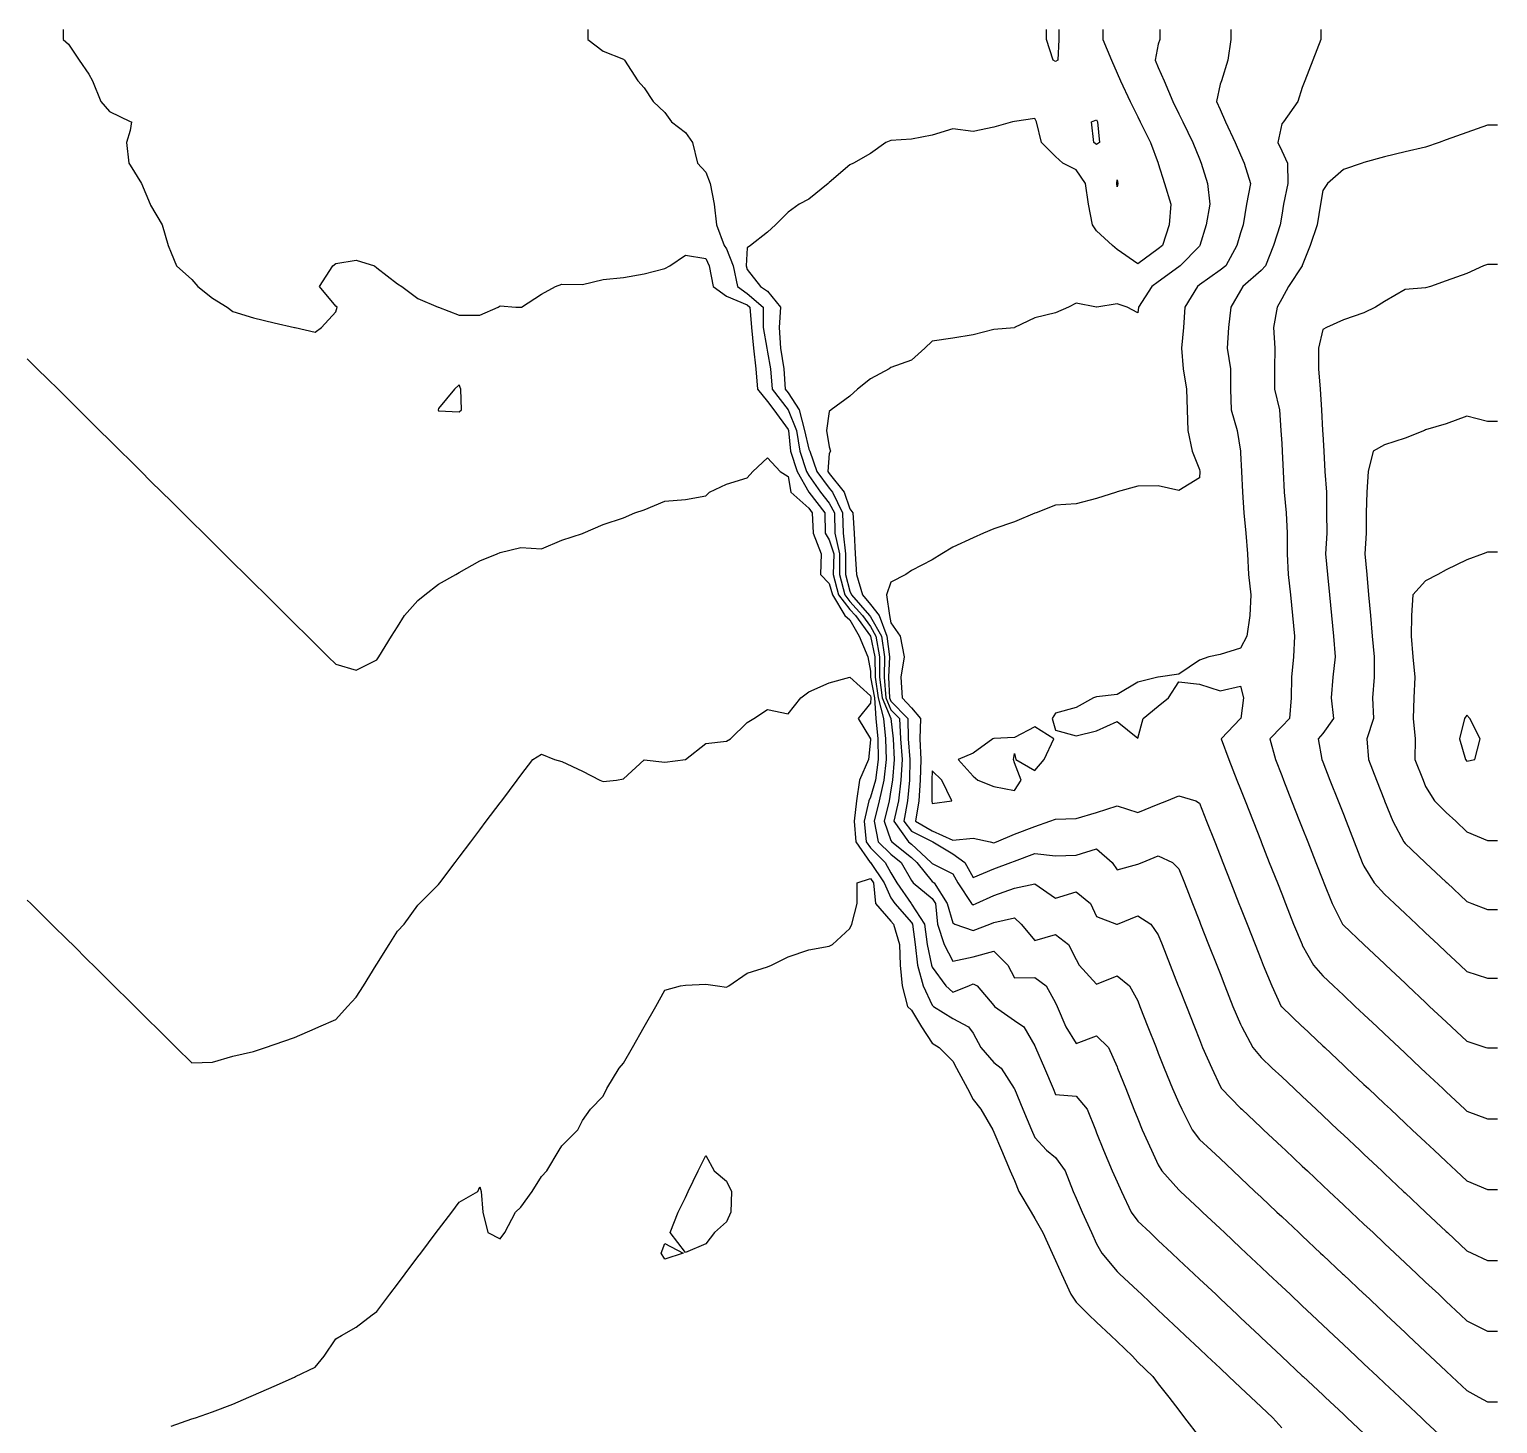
# Model space of a CAD drawing. Header units: metres. Extents: x 2681030 to 2681330, y 1246000 to 1246290.
# Drawn here: x 2681294.3 to 2681330, y 1246256.11 to 1246290 of the extents above; entities that cross this region are included whole.
import ezdxf

# ---------------------------------------------------------------- set-up
doc = ezdxf.new("R2010")
doc.units = ezdxf.units.M
doc.layers.add('BASIS_HOEHENLINIEN', color=8, linetype='Continuous')

msp = doc.modelspace()

# ---------------------------------------------------------------- linework, layer by layer
at = {"layer": 'BASIS_HOEHENLINIEN'}
for points in [[(2681295.123, 1246290, 428), (2681295.123, 1246289.75, 428), (2681295.25, 1246289.64, 428), (2681295.51, 1246289.25, 428), (2681295.75, 1246288.909, 428), (2681295.838, 1246288.75, 428), (2681296.039, 1246288.25, 428), (2681296.25, 1246288.005, 428), (2681296.75, 1246287.764, 428), (2681296.781, 1246287.75, 428), (2681296.75, 1246287.541, 428), (2681296.665, 1246287.25, 428), (2681296.721, 1246286.75, 428), (2681296.75, 1246286.697, 428), (2681297.027, 1246286.25, 428), (2681297.238, 1246285.75, 428), (2681297.25, 1246285.723, 428), (2681297.531, 1246285.25, 428), (2681297.677, 1246284.75, 428), (2681297.75, 1246284.57, 428), (2681297.875, 1246284.25, 428), (2681298.25, 1246283.921, 428), (2681298.395, 1246283.75, 428), (2681298.75, 1246283.463, 428), (2681299.11, 1246283.25, 428), (2681299.25, 1246283.144, 428), (2681299.75, 1246282.985, 428), (2681300.25, 1246282.869, 428), (2681300.75, 1246282.753, 428), (2681300.763, 1246282.75, 428), (2681301.25, 1246282.637, 428), (2681301.403, 1246282.75, 428), (2681301.75, 1246283.137, 428), (2681301.781, 1246283.25, 428), (2681301.75, 1246283.273, 428), (2681301.357, 1246283.75, 428), (2681301.677, 1246284.25, 428), (2681301.75, 1246284.307, 428), (2681302.25, 1246284.391, 428), (2681302.691, 1246284.25, 428), (2681302.75, 1246284.206, 428), (2681303.25, 1246283.811, 428), (2681303.36, 1246283.75, 428), (2681303.75, 1246283.457, 428), (2681304.243, 1246283.25, 428), (2681304.25, 1246283.247, 428), (2681304.75, 1246283.052, 428), (2681305.25, 1246283.055, 428), (2681305.7, 1246283.25, 428), (2681305.75, 1246283.276, 428), (2681306.125, 1246283.25, 428), (2681306.25, 1246283.243, 428), (2681306.264, 1246283.25, 428), (2681306.75, 1246283.559, 428), (2681307.097, 1246283.75, 428), (2681307.25, 1246283.802, 428), (2681307.75, 1246283.801, 428), (2681308.25, 1246283.917, 428), (2681308.75, 1246283.97, 428), (2681309.25, 1246284.054, 428), (2681309.75, 1246284.186, 428), (2681309.87, 1246284.25, 428), (2681310.25, 1246284.511, 428), (2681310.75, 1246284.428, 428), (2681310.827, 1246284.25, 428), (2681310.924, 1246283.75, 428), (2681311.25, 1246283.515, 428), (2681311.75, 1246283.307, 428), (2681311.818, 1246283.25, 428), (2681311.857, 1246282.75, 428), (2681311.908, 1246282.25, 428), (2681311.96, 1246281.75, 428), (2681312.006, 1246281.25, 428), (2681312.25, 1246280.951, 428), (2681312.403, 1246280.75, 428), (2681312.75, 1246280.271, 428), (2681312.759, 1246280.25, 428), (2681312.809, 1246279.75, 428), (2681312.967, 1246279.25, 428), (2681313.25, 1246278.752, 428), (2681313.251, 1246278.75, 428), (2681313.639, 1246278.25, 428), (2681313.648, 1246277.75, 428), (2681313.75, 1246277.589, 428), (2681313.857, 1246277.25, 428), (2681313.843, 1246276.75, 428), (2681313.975, 1246276.25, 428), (2681314.25, 1246275.9, 428), (2681314.385, 1246275.75, 428), (2681314.75, 1246275.252, 428), (2681314.751, 1246275.25, 428), (2681314.854, 1246274.75, 428), (2681314.865, 1246274.25, 428), (2681314.942, 1246273.75, 428), (2681315.065, 1246273.25, 428), (2681315.117, 1246272.75, 428), (2681315.131, 1246272.25, 428), (2681315.077, 1246271.75, 428), (2681314.963, 1246271.25, 428), (2681314.839, 1246270.75, 428), (2681314.938, 1246270.25, 428), (2681315.25, 1246269.947, 428), (2681315.497, 1246269.75, 428), (2681315.75, 1246269.307, 428), (2681315.791, 1246269.25, 428), (2681316.25, 1246268.872, 428), (2681316.334, 1246268.75, 428), (2681316.384, 1246268.25, 428), (2681316.541, 1246267.75, 428), (2681316.75, 1246267.351, 428), (2681317.25, 1246267.451, 428), (2681317.75, 1246267.592, 428), (2681318.088, 1246267.25, 428), (2681318.25, 1246266.946, 428), (2681318.75, 1246266.952, 428), (2681319.026, 1246266.75, 428), (2681319.25, 1246266.339, 428), (2681319.288, 1246266.25, 428), (2681319.5, 1246265.75, 428), (2681319.75, 1246265.345, 428), (2681320.25, 1246265.53, 428), (2681320.537, 1246265.25, 428), (2681320.75, 1246264.777, 428), (2681320.76, 1246264.75, 428), (2681320.957, 1246264.25, 428), (2681321.154, 1246263.75, 428), (2681321.25, 1246263.512, 428), (2681321.361, 1246263.25, 428), (2681321.588, 1246262.75, 428), (2681321.75, 1246262.394, 428), (2681321.835, 1246262.25, 428), (2681322.25, 1246261.789, 428), (2681322.291, 1246261.75, 428), (2681322.75, 1246261.319, 428), (2681322.824, 1246261.25, 428), (2681323.25, 1246260.849, 428), (2681323.356, 1246260.75, 428), (2681323.75, 1246260.38, 428), (2681323.888, 1246260.25, 428), (2681324.25, 1246259.91, 428), (2681324.42, 1246259.75, 428), (2681324.75, 1246259.44, 428), (2681324.953, 1246259.25, 428), (2681325.25, 1246258.971, 428), (2681325.485, 1246258.75, 428), (2681325.75, 1246258.501, 428), (2681326.017, 1246258.25, 428), (2681326.25, 1246258.031, 428), (2681326.549, 1246257.75, 428), (2681326.75, 1246257.561, 428), (2681327.081, 1246257.25, 428), (2681327.25, 1246257.092, 428), (2681327.614, 1246256.75, 428), (2681327.75, 1246256.622, 428), (2681328.146, 1246256.25, 428), (2681328.25, 1246256.152, 428), (2681328.678, 1246255.75, 428)], [(2681307.877, 1246290, 427.5), (2681307.877, 1246289.75, 427.5), (2681308.25, 1246289.474, 427.5), (2681308.75, 1246289.274, 427.5), (2681308.771, 1246289.25, 427.5), (2681309.097, 1246288.75, 427.5), (2681309.25, 1246288.577, 427.5), (2681309.465, 1246288.25, 427.5), (2681309.75, 1246287.981, 427.5), (2681309.914, 1246287.75, 427.5), (2681310.25, 1246287.489, 427.5), (2681310.426, 1246287.25, 427.5), (2681310.542, 1246286.75, 427.5), (2681310.75, 1246286.526, 427.5), (2681310.856, 1246286.25, 427.5), (2681310.947, 1246285.75, 427.5), (2681311.004, 1246285.25, 427.5), (2681311.191, 1246284.75, 427.5), (2681311.25, 1246284.663, 427.5), (2681311.416, 1246284.25, 427.5), (2681311.521, 1246283.75, 427.5), (2681311.75, 1246283.582, 427.5), (2681312.145, 1246283.25, 427.5), (2681312.139, 1246282.75, 427.5), (2681312.232, 1246282.25, 427.5), (2681312.25, 1246282.149, 427.5), (2681312.321, 1246281.75, 427.5), (2681312.363, 1246281.25, 427.5), (2681312.75, 1246280.755, 427.5), (2681312.753, 1246280.75, 427.5), (2681312.954, 1246280.25, 427.5), (2681313.035, 1246279.75, 427.5), (2681313.194, 1246279.25, 427.5), (2681313.25, 1246279.152, 427.5), (2681313.539, 1246278.75, 427.5), (2681313.75, 1246278.482, 427.5), (2681313.875, 1246278.25, 427.5), (2681313.883, 1246277.75, 427.5), (2681314.002, 1246277.25, 427.5), (2681313.995, 1246276.75, 427.5), (2681314.124, 1246276.25, 427.5), (2681314.25, 1246276.09, 427.5), (2681314.555, 1246275.75, 427.5), (2681314.75, 1246275.484, 427.5), (2681314.885, 1246275.25, 427.5), (2681314.974, 1246274.75, 427.5), (2681314.973, 1246274.25, 427.5), (2681315.033, 1246273.75, 427.5), (2681315.25, 1246273.251, 427.5), (2681315.251, 1246273.25, 427.5), (2681315.3, 1246272.75, 427.5), (2681315.325, 1246272.25, 427.5), (2681315.283, 1246271.75, 427.5), (2681315.25, 1246271.511, 427.5), (2681315.207, 1246271.25, 427.5), (2681315.081, 1246270.75, 427.5), (2681315.25, 1246270.282, 427.5), (2681315.27, 1246270.25, 427.5), (2681315.75, 1246269.868, 427.5), (2681315.878, 1246269.75, 427.5), (2681316.25, 1246269.285, 427.5), (2681316.301, 1246269.25, 427.5), (2681316.618, 1246268.75, 427.5), (2681316.75, 1246268.278, 427.5), (2681316.802, 1246268.25, 427.5), (2681317.25, 1246268.096, 427.5), (2681317.654, 1246268.25, 427.5), (2681317.75, 1246268.288, 427.5), (2681318.25, 1246268.404, 427.5), (2681318.414, 1246268.25, 427.5), (2681318.75, 1246267.851, 427.5), (2681319.25, 1246267.994, 427.5), (2681319.565, 1246267.75, 427.5), (2681319.75, 1246267.388, 427.5), (2681319.822, 1246267.25, 427.5), (2681320.25, 1246266.788, 427.5), (2681320.75, 1246266.989, 427.5), (2681321.048, 1246266.75, 427.5), (2681321.25, 1246266.381, 427.5), (2681321.301, 1246266.25, 427.5), (2681321.498, 1246265.75, 427.5), (2681321.695, 1246265.25, 427.5), (2681321.75, 1246265.109, 427.5), (2681321.891, 1246264.75, 427.5), (2681322.096, 1246264.25, 427.5), (2681322.25, 1246263.903, 427.5), (2681322.32, 1246263.75, 427.5), (2681322.573, 1246263.25, 427.5), (2681322.75, 1246263.017, 427.5), (2681323.035, 1246262.75, 427.5), (2681323.25, 1246262.548, 427.5), (2681323.567, 1246262.25, 427.5), (2681323.75, 1246262.078, 427.5), (2681324.099, 1246261.75, 427.5), (2681324.25, 1246261.608, 427.5), (2681324.631, 1246261.25, 427.5), (2681324.75, 1246261.138, 427.5), (2681325.163, 1246260.75, 427.5), (2681325.25, 1246260.669, 427.5), (2681325.696, 1246260.25, 427.5), (2681325.75, 1246260.199, 427.5), (2681326.228, 1246259.75, 427.5), (2681326.25, 1246259.729, 427.5), (2681326.75, 1246259.26, 427.5), (2681326.76, 1246259.25, 427.5), (2681327.25, 1246258.79, 427.5), (2681327.292, 1246258.75, 427.5), (2681327.75, 1246258.32, 427.5), (2681327.825, 1246258.25, 427.5), (2681328.25, 1246257.85, 427.5), (2681328.357, 1246257.75, 427.5), (2681328.75, 1246257.381, 427.5), (2681328.889, 1246257.25, 427.5), (2681329.25, 1246256.911, 427.5), (2681329.54, 1246256.75, 427.5), (2681329.75, 1246256.632, 427.5), (2681330, 1246256.632, 427.5)], [(2681320.399, 1246290, 427), (2681320.399, 1246289.75, 427), (2681320.614, 1246289.25, 427), (2681320.75, 1246288.934, 427), (2681320.829, 1246288.75, 427), (2681321.064, 1246288.25, 427), (2681321.25, 1246287.872, 427), (2681321.31, 1246287.75, 427), (2681321.556, 1246287.25, 427), (2681321.747, 1246286.75, 427), (2681321.75, 1246286.74, 427), (2681321.902, 1246286.25, 427), (2681322.056, 1246285.75, 427), (2681322.016, 1246285.25, 427), (2681321.85, 1246284.75, 427), (2681321.75, 1246284.665, 427), (2681321.25, 1246284.304, 427), (2681320.75, 1246284.647, 427), (2681320.633, 1246284.75, 427), (2681320.25, 1246285.105, 427), (2681320.15, 1246285.25, 427), (2681320.055, 1246285.75, 427), (2681319.98, 1246286.25, 427), (2681319.75, 1246286.588, 427), (2681319.432, 1246286.75, 427), (2681319.25, 1246286.91, 427), (2681318.908, 1246287.25, 427), (2681318.785, 1246287.75, 427), (2681318.75, 1246287.835, 427), (2681318.25, 1246287.759, 427), (2681318.204, 1246287.75, 427), (2681317.75, 1246287.621, 427), (2681317.25, 1246287.519, 427), (2681316.75, 1246287.579, 427), (2681316.25, 1246287.428, 427), (2681315.75, 1246287.333, 427), (2681315.25, 1246287.298, 427), (2681315.126, 1246287.25, 427), (2681314.75, 1246286.983, 427), (2681314.34, 1246286.75, 427), (2681314.25, 1246286.711, 427), (2681313.75, 1246286.28, 427), (2681313.725, 1246286.25, 427), (2681313.25, 1246285.874, 427), (2681313.021, 1246285.75, 427), (2681312.75, 1246285.553, 427), (2681312.439, 1246285.25, 427), (2681312.25, 1246285.074, 427), (2681311.832, 1246284.75, 427), (2681311.75, 1246284.687, 427), (2681311.726, 1246284.25, 427), (2681311.75, 1246284.166, 427), (2681312.081, 1246283.75, 427), (2681312.25, 1246283.637, 427), (2681312.56, 1246283.25, 427), (2681312.528, 1246282.75, 427), (2681312.561, 1246282.25, 427), (2681312.645, 1246281.75, 427), (2681312.681, 1246281.25, 427), (2681312.75, 1246281.162, 427), (2681313.015, 1246280.75, 427), (2681313.15, 1246280.25, 427), (2681313.25, 1246279.795, 427), (2681313.274, 1246279.75, 427), (2681313.449, 1246279.25, 427), (2681313.75, 1246278.845, 427), (2681313.827, 1246278.75, 427), (2681314.073, 1246278.25, 427), (2681314.087, 1246277.75, 427), (2681314.147, 1246277.25, 427), (2681314.148, 1246276.75, 427), (2681314.25, 1246276.345, 427), (2681314.291, 1246276.25, 427), (2681314.725, 1246275.75, 427), (2681314.75, 1246275.717, 427), (2681315.018, 1246275.25, 427), (2681315.093, 1246274.75, 427), (2681315.082, 1246274.25, 427), (2681315.124, 1246273.75, 427), (2681315.25, 1246273.461, 427), (2681315.456, 1246273.25, 427), (2681315.483, 1246272.75, 427), (2681315.518, 1246272.25, 427), (2681315.493, 1246271.75, 427), (2681315.431, 1246271.25, 427), (2681315.322, 1246270.75, 427), (2681315.675, 1246270.25, 427), (2681315.75, 1246270.19, 427), (2681316.225, 1246269.75, 427), (2681316.25, 1246269.719, 427), (2681316.75, 1246269.472, 427), (2681316.878, 1246269.25, 427), (2681317.21, 1246268.75, 427), (2681317.25, 1246268.721, 427), (2681317.318, 1246268.75, 427), (2681317.75, 1246268.945, 427), (2681318.25, 1246269.126, 427), (2681318.75, 1246269.231, 427), (2681319.25, 1246268.88, 427), (2681319.75, 1246269.037, 427), (2681320.099, 1246268.75, 427), (2681320.25, 1246268.437, 427), (2681320.737, 1246268.25, 427), (2681320.75, 1246268.247, 427), (2681320.757, 1246268.25, 427), (2681321.25, 1246268.449, 427), (2681321.565, 1246268.25, 427), (2681321.75, 1246267.985, 427), (2681321.842, 1246267.75, 427), (2681322.039, 1246267.25, 427), (2681322.236, 1246266.75, 427), (2681322.25, 1246266.713, 427), (2681322.432, 1246266.25, 427), (2681322.629, 1246265.75, 427), (2681322.75, 1246265.442, 427), (2681322.828, 1246265.25, 427), (2681323.051, 1246264.75, 427), (2681323.25, 1246264.312, 427), (2681323.289, 1246264.25, 427), (2681323.75, 1246263.776, 427), (2681323.778, 1246263.75, 427), (2681324.25, 1246263.306, 427), (2681324.31, 1246263.25, 427), (2681324.75, 1246262.837, 427), (2681324.842, 1246262.75, 427), (2681325.25, 1246262.367, 427), (2681325.374, 1246262.25, 427), (2681325.75, 1246261.897, 427), (2681325.907, 1246261.75, 427), (2681326.25, 1246261.427, 427), (2681326.439, 1246261.25, 427), (2681326.75, 1246260.958, 427), (2681326.971, 1246260.75, 427), (2681327.25, 1246260.488, 427), (2681327.503, 1246260.25, 427), (2681327.75, 1246260.018, 427), (2681328.036, 1246259.75, 427), (2681328.25, 1246259.549, 427), (2681328.568, 1246259.25, 427), (2681328.75, 1246259.079, 427), (2681329.1, 1246258.75, 427), (2681329.25, 1246258.609, 427), (2681329.75, 1246258.353, 427), (2681330, 1246258.353, 427)], [(2681321.784, 1246290, 426.5), (2681321.784, 1246289.75, 426.5), (2681321.75, 1246289.639, 426.5), (2681321.675, 1246289.25, 426.5), (2681321.75, 1246289.075, 426.5), (2681321.89, 1246288.75, 426.5), (2681322.105, 1246288.25, 426.5), (2681322.25, 1246287.947, 426.5), (2681322.342, 1246287.75, 426.5), (2681322.588, 1246287.25, 426.5), (2681322.75, 1246286.855, 426.5), (2681322.794, 1246286.75, 426.5), (2681322.949, 1246286.25, 426.5), (2681323.006, 1246285.75, 426.5), (2681322.915, 1246285.25, 426.5), (2681322.763, 1246284.75, 426.5), (2681322.75, 1246284.733, 426.5), (2681322.283, 1246284.25, 426.5), (2681322.25, 1246284.226, 426.5), (2681321.75, 1246283.864, 426.5), (2681321.592, 1246283.75, 426.5), (2681321.269, 1246283.25, 426.5), (2681321.25, 1246283.108, 426.5), (2681320.99, 1246283.25, 426.5), (2681320.75, 1246283.328, 426.5), (2681320.256, 1246283.25, 426.5), (2681320.25, 1246283.249, 426.5), (2681320.246, 1246283.25, 426.5), (2681319.75, 1246283.346, 426.5), (2681319.565, 1246283.25, 426.5), (2681319.25, 1246283.113, 426.5), (2681318.75, 1246282.987, 426.5), (2681318.257, 1246282.75, 426.5), (2681318.25, 1246282.747, 426.5), (2681317.75, 1246282.708, 426.5), (2681317.25, 1246282.573, 426.5), (2681316.75, 1246282.493, 426.5), (2681316.25, 1246282.424, 426.5), (2681316.077, 1246282.25, 426.5), (2681315.75, 1246281.957, 426.5), (2681315.25, 1246281.778, 426.5), (2681315.209, 1246281.75, 426.5), (2681314.75, 1246281.501, 426.5), (2681314.432, 1246281.25, 426.5), (2681314.25, 1246281.083, 426.5), (2681313.798, 1246280.75, 426.5), (2681313.75, 1246280.708, 426.5), (2681313.683, 1246280.25, 426.5), (2681313.75, 1246279.852, 426.5), (2681313.781, 1246279.75, 426.5), (2681313.75, 1246279.689, 426.5), (2681313.713, 1246279.25, 426.5), (2681313.75, 1246279.2, 426.5), (2681314.114, 1246278.75, 426.5), (2681314.25, 1246278.343, 426.5), (2681314.326, 1246278.25, 426.5), (2681314.356, 1246277.75, 426.5), (2681314.383, 1246277.25, 426.5), (2681314.414, 1246276.75, 426.5), (2681314.555, 1246276.25, 426.5), (2681314.75, 1246276.018, 426.5), (2681314.964, 1246275.75, 426.5), (2681315.152, 1246275.25, 426.5), (2681315.213, 1246274.75, 426.5), (2681315.19, 1246274.25, 426.5), (2681315.216, 1246273.75, 426.5), (2681315.25, 1246273.671, 426.5), (2681315.661, 1246273.25, 426.5), (2681315.667, 1246272.75, 426.5), (2681315.711, 1246272.25, 426.5), (2681315.702, 1246271.75, 426.5), (2681315.65, 1246271.25, 426.5), (2681315.562, 1246270.75, 426.5), (2681315.75, 1246270.505, 426.5), (2681316.25, 1246270.26, 426.5), (2681316.27, 1246270.25, 426.5), (2681316.75, 1246269.954, 426.5), (2681317.047, 1246269.75, 426.5), (2681317.25, 1246269.38, 426.5), (2681317.75, 1246269.596, 426.5), (2681318.164, 1246269.75, 426.5), (2681318.25, 1246269.782, 426.5), (2681318.75, 1246269.963, 426.5), (2681319.25, 1246269.907, 426.5), (2681319.75, 1246269.922, 426.5), (2681320.25, 1246270.079, 426.5), (2681320.629, 1246269.75, 426.5), (2681320.75, 1246269.565, 426.5), (2681321.25, 1246269.706, 426.5), (2681321.358, 1246269.75, 426.5), (2681321.75, 1246269.908, 426.5), (2681322.095, 1246269.75, 426.5), (2681322.25, 1246269.589, 426.5), (2681322.383, 1246269.25, 426.5), (2681322.58, 1246268.75, 426.5), (2681322.75, 1246268.318, 426.5), (2681322.777, 1246268.25, 426.5), (2681322.973, 1246267.75, 426.5), (2681323.17, 1246267.25, 426.5), (2681323.25, 1246267.046, 426.5), (2681323.367, 1246266.75, 426.5), (2681323.564, 1246266.25, 426.5), (2681323.75, 1246265.82, 426.5), (2681323.782, 1246265.75, 426.5), (2681324.051, 1246265.25, 426.5), (2681324.25, 1246265.004, 426.5), (2681324.521, 1246264.75, 426.5), (2681324.75, 1246264.535, 426.5), (2681325.053, 1246264.25, 426.5), (2681325.25, 1246264.065, 426.5), (2681325.585, 1246263.75, 426.5), (2681325.75, 1246263.595, 426.5), (2681326.117, 1246263.25, 426.5), (2681326.25, 1246263.126, 426.5), (2681326.65, 1246262.75, 426.5), (2681326.75, 1246262.656, 426.5), (2681327.182, 1246262.25, 426.5), (2681327.25, 1246262.186, 426.5), (2681327.714, 1246261.75, 426.5), (2681327.75, 1246261.716, 426.5), (2681328.246, 1246261.25, 426.5), (2681328.25, 1246261.247, 426.5), (2681328.75, 1246260.777, 426.5), (2681328.779, 1246260.75, 426.5), (2681329.25, 1246260.307, 426.5), (2681329.374, 1246260.25, 426.5), (2681329.75, 1246260.075, 426.5), (2681330, 1246260.075, 426.5)], [(2681323.517, 1246290, 426), (2681323.517, 1246289.75, 426), (2681323.442, 1246289.25, 426), (2681323.289, 1246288.75, 426), (2681323.25, 1246288.67, 426), (2681323.166, 1246288.25, 426), (2681323.25, 1246288.055, 426), (2681323.381, 1246287.75, 426), (2681323.62, 1246287.25, 426), (2681323.75, 1246286.954, 426), (2681323.841, 1246286.75, 426), (2681323.992, 1246286.25, 426), (2681323.895, 1246285.75, 426), (2681323.814, 1246285.25, 426), (2681323.75, 1246285.05, 426), (2681323.655, 1246284.75, 426), (2681323.391, 1246284.25, 426), (2681323.25, 1246284.148, 426), (2681322.75, 1246283.786, 426), (2681322.7, 1246283.75, 426), (2681322.393, 1246283.25, 426), (2681322.359, 1246282.75, 426), (2681322.316, 1246282.25, 426), (2681322.351, 1246281.75, 426), (2681322.438, 1246281.25, 426), (2681322.449, 1246280.75, 426), (2681322.465, 1246280.25, 426), (2681322.571, 1246279.75, 426), (2681322.75, 1246279.303, 426), (2681322.762, 1246279.25, 426), (2681322.75, 1246279.101, 426), (2681322.25, 1246278.79, 426), (2681321.75, 1246278.903, 426), (2681321.25, 1246278.892, 426), (2681320.75, 1246278.754, 426), (2681320.733, 1246278.75, 426), (2681320.25, 1246278.599, 426), (2681319.75, 1246278.467, 426), (2681319.25, 1246278.434, 426), (2681318.782, 1246278.25, 426), (2681318.75, 1246278.237, 426), (2681318.25, 1246278.025, 426), (2681317.75, 1246277.862, 426), (2681317.503, 1246277.75, 426), (2681317.25, 1246277.641, 426), (2681316.75, 1246277.41, 426), (2681316.488, 1246277.25, 426), (2681316.25, 1246277.105, 426), (2681315.75, 1246276.848, 426), (2681315.608, 1246276.75, 426), (2681315.25, 1246276.564, 426), (2681315.138, 1246276.25, 426), (2681315.213, 1246275.75, 426), (2681315.25, 1246275.572, 426), (2681315.474, 1246275.25, 426), (2681315.572, 1246274.75, 426), (2681315.489, 1246274.25, 426), (2681315.52, 1246273.75, 426), (2681315.75, 1246273.509, 426), (2681315.97, 1246273.25, 426), (2681315.951, 1246272.75, 426), (2681315.977, 1246272.25, 426), (2681315.963, 1246271.75, 426), (2681315.924, 1246271.25, 426), (2681315.848, 1246270.75, 426), (2681316.25, 1246270.519, 426), (2681316.75, 1246270.291, 426), (2681317.25, 1246270.339, 426), (2681317.66, 1246270.25, 426), (2681317.75, 1246270.225, 426), (2681317.812, 1246270.25, 426), (2681318.25, 1246270.439, 426), (2681318.75, 1246270.62, 426), (2681319.111, 1246270.75, 426), (2681319.25, 1246270.8, 426), (2681319.75, 1246270.817, 426), (2681320.25, 1246270.965, 426), (2681320.75, 1246271.122, 426), (2681321.25, 1246270.964, 426), (2681321.75, 1246271.166, 426), (2681321.959, 1246271.25, 426), (2681322.25, 1246271.367, 426), (2681322.662, 1246271.25, 426), (2681322.75, 1246271.193, 426), (2681322.924, 1246270.75, 426), (2681323.121, 1246270.25, 426), (2681323.25, 1246269.921, 426), (2681323.317, 1246269.75, 426), (2681323.514, 1246269.25, 426), (2681323.711, 1246268.75, 426), (2681323.75, 1246268.65, 426), (2681323.908, 1246268.25, 426), (2681324.104, 1246267.75, 426), (2681324.25, 1246267.379, 426), (2681324.302, 1246267.25, 426), (2681324.513, 1246266.75, 426), (2681324.74, 1246266.25, 426), (2681324.75, 1246266.236, 426), (2681325.25, 1246265.763, 426), (2681325.264, 1246265.75, 426), (2681325.75, 1246265.293, 426), (2681325.796, 1246265.25, 426), (2681326.25, 1246264.824, 426), (2681326.328, 1246264.75, 426), (2681326.75, 1246264.354, 426), (2681326.861, 1246264.25, 426), (2681327.25, 1246263.884, 426), (2681327.393, 1246263.75, 426), (2681327.75, 1246263.414, 426), (2681327.925, 1246263.25, 426), (2681328.25, 1246262.945, 426), (2681328.457, 1246262.75, 426), (2681328.75, 1246262.475, 426), (2681328.99, 1246262.25, 426), (2681329.25, 1246262.005, 426), (2681329.75, 1246261.796, 426), (2681330, 1246261.796, 426)], [(2681319.332, 1246290, 427.5), (2681319.332, 1246289.75, 427.5), (2681319.304, 1246289.25, 427.5), (2681319.25, 1246289.22, 427.5), (2681319.196, 1246289.25, 427.5), (2681319.034, 1246289.75, 427.5), (2681319.034, 1246290, 427.5)], [(2681325.705, 1246290, 425.5), (2681325.705, 1246289.75, 425.5), (2681325.509, 1246289.25, 425.5), (2681325.314, 1246288.75, 425.5), (2681325.25, 1246288.588, 425.5), (2681325.142, 1246288.25, 425.5), (2681324.791, 1246287.75, 425.5), (2681324.75, 1246287.7, 425.5), (2681324.658, 1246287.25, 425.5), (2681324.75, 1246287.05, 425.5), (2681324.888, 1246286.75, 425.5), (2681324.901, 1246286.25, 425.5), (2681324.792, 1246285.75, 425.5), (2681324.75, 1246285.486, 425.5), (2681324.713, 1246285.25, 425.5), (2681324.547, 1246284.75, 425.5), (2681324.355, 1246284.25, 425.5), (2681324.25, 1246284.136, 425.5), (2681323.808, 1246283.75, 425.5), (2681323.75, 1246283.65, 425.5), (2681323.517, 1246283.25, 425.5), (2681323.453, 1246282.75, 425.5), (2681323.424, 1246282.25, 425.5), (2681323.508, 1246281.75, 425.5), (2681323.508, 1246281.25, 425.5), (2681323.519, 1246280.75, 425.5), (2681323.666, 1246280.25, 425.5), (2681323.747, 1246279.75, 425.5), (2681323.75, 1246279.703, 425.5), (2681323.774, 1246279.25, 425.5), (2681323.797, 1246278.75, 425.5), (2681323.828, 1246278.25, 425.5), (2681323.877, 1246277.75, 425.5), (2681323.918, 1246277.25, 425.5), (2681323.945, 1246276.75, 425.5), (2681324.001, 1246276.25, 425.5), (2681323.979, 1246275.75, 425.5), (2681323.899, 1246275.25, 425.5), (2681323.75, 1246274.956, 425.5), (2681323.25, 1246274.803, 425.5), (2681322.978, 1246274.75, 425.5), (2681322.75, 1246274.666, 425.5), (2681322.25, 1246274.326, 425.5), (2681321.75, 1246274.251, 425.5), (2681321.741, 1246274.25, 425.5), (2681321.25, 1246274.131, 425.5), (2681320.75, 1246273.835, 425.5), (2681320.25, 1246273.774, 425.5), (2681320.175, 1246273.75, 425.5), (2681319.75, 1246273.518, 425.5), (2681319.25, 1246273.377, 425.5), (2681319.171, 1246273.25, 425.5), (2681319.25, 1246272.96, 425.5), (2681319.75, 1246272.825, 425.5), (2681320.25, 1246272.945, 425.5), (2681320.75, 1246273.171, 425.5), (2681321.25, 1246272.766, 425.5), (2681321.379, 1246273.25, 425.5), (2681321.75, 1246273.545, 425.5), (2681321.994, 1246273.75, 425.5), (2681322.25, 1246274.137, 425.5), (2681322.75, 1246274.083, 425.5), (2681323.25, 1246273.917, 425.5), (2681323.75, 1246274.032, 425.5), (2681323.82, 1246273.75, 425.5), (2681323.755, 1246273.25, 425.5), (2681323.75, 1246273.245, 425.5), (2681323.277, 1246272.75, 425.5), (2681323.465, 1246272.25, 425.5), (2681323.662, 1246271.75, 425.5), (2681323.75, 1246271.526, 425.5), (2681323.858, 1246271.25, 425.5), (2681324.055, 1246270.75, 425.5), (2681324.25, 1246270.254, 425.5), (2681324.252, 1246270.25, 425.5), (2681324.448, 1246269.75, 425.5), (2681324.645, 1246269.25, 425.5), (2681324.75, 1246268.983, 425.5), (2681324.842, 1246268.75, 425.5), (2681325.038, 1246268.25, 425.5), (2681325.245, 1246267.75, 425.5), (2681325.25, 1246267.738, 425.5), (2681325.526, 1246267.25, 425.5), (2681325.75, 1246266.992, 425.5), (2681326.007, 1246266.75, 425.5), (2681326.25, 1246266.522, 425.5), (2681326.539, 1246266.25, 425.5), (2681326.75, 1246266.052, 425.5), (2681327.072, 1246265.75, 425.5), (2681327.25, 1246265.582, 425.5), (2681327.604, 1246265.25, 425.5), (2681327.75, 1246265.113, 425.5), (2681328.136, 1246264.75, 425.5), (2681328.25, 1246264.643, 425.5), (2681328.668, 1246264.25, 425.5), (2681328.75, 1246264.173, 425.5), (2681329.2, 1246263.75, 425.5), (2681329.25, 1246263.703, 425.5), (2681329.75, 1246263.517, 425.5), (2681330, 1246263.517, 425.5)], [(2681320.322, 1246287.25, 427.5), (2681320.25, 1246287.202, 427.5), (2681320.181, 1246287.25, 427.5), (2681320.126, 1246287.75, 427.5), (2681320.25, 1246287.8, 427.5), (2681320.274, 1246287.75, 427.5), (2681320.322, 1246287.25, 427.5)], [(2681330, 1246287.67, 425), (2681329.75, 1246287.67, 425), (2681329.25, 1246287.491, 425), (2681328.75, 1246287.312, 425), (2681328.577, 1246287.25, 425), (2681328.25, 1246287.133, 425), (2681327.75, 1246287.026, 425), (2681327.25, 1246286.9, 425), (2681326.75, 1246286.766, 425), (2681326.709, 1246286.75, 425), (2681326.25, 1246286.593, 425), (2681325.862, 1246286.25, 425), (2681325.75, 1246286.083, 425), (2681325.695, 1246285.75, 425), (2681325.612, 1246285.25, 425), (2681325.439, 1246284.75, 425), (2681325.25, 1246284.257, 425), (2681325.247, 1246284.25, 425), (2681324.916, 1246283.75, 425), (2681324.75, 1246283.447, 425), (2681324.641, 1246283.25, 425), (2681324.548, 1246282.75, 425), (2681324.579, 1246282.25, 425), (2681324.575, 1246281.75, 425), (2681324.578, 1246281.25, 425), (2681324.694, 1246280.75, 425), (2681324.732, 1246280.25, 425), (2681324.75, 1246279.931, 425), (2681324.76, 1246279.75, 425), (2681324.787, 1246279.25, 425), (2681324.812, 1246278.75, 425), (2681324.859, 1246278.25, 425), (2681324.885, 1246277.75, 425), (2681324.883, 1246277.25, 425), (2681324.905, 1246276.75, 425), (2681324.962, 1246276.25, 425), (2681325.015, 1246275.75, 425), (2681325.06, 1246275.25, 425), (2681325.039, 1246274.75, 425), (2681324.992, 1246274.25, 425), (2681324.976, 1246273.75, 425), (2681324.937, 1246273.25, 425), (2681324.75, 1246273.055, 425), (2681324.458, 1246272.75, 425), (2681324.596, 1246272.25, 425), (2681324.75, 1246271.858, 425), (2681324.793, 1246271.75, 425), (2681324.989, 1246271.25, 425), (2681325.186, 1246270.75, 425), (2681325.25, 1246270.587, 425), (2681325.383, 1246270.25, 425), (2681325.579, 1246269.75, 425), (2681325.75, 1246269.316, 425), (2681325.776, 1246269.25, 425), (2681325.98, 1246268.75, 425), (2681326.228, 1246268.25, 425), (2681326.25, 1246268.22, 425), (2681326.75, 1246267.75, 425), (2681326.75, 1246267.75, 425), (2681327.25, 1246267.28, 425), (2681327.282, 1246267.25, 425), (2681327.75, 1246266.811, 425), (2681327.815, 1246266.75, 425), (2681328.25, 1246266.341, 425), (2681328.347, 1246266.25, 425), (2681328.75, 1246265.871, 425), (2681328.879, 1246265.75, 425), (2681329.25, 1246265.402, 425), (2681329.715, 1246265.25, 425), (2681329.75, 1246265.238, 425), (2681330, 1246265.238, 425)], [(2681320.765, 1246286.25, 427.5), (2681320.75, 1246286.175, 427.5), (2681320.741, 1246286.25, 427.5), (2681320.75, 1246286.346, 427.5), (2681320.765, 1246286.25, 427.5)], [(2681330, 1246284.288, 424.5), (2681329.75, 1246284.288, 424.5), (2681329.659, 1246284.25, 424.5), (2681329.25, 1246284.066, 424.5), (2681328.75, 1246283.886, 424.5), (2681328.37, 1246283.75, 424.5), (2681328.25, 1246283.718, 424.5), (2681327.75, 1246283.679, 424.5), (2681327.25, 1246283.382, 424.5), (2681327.027, 1246283.25, 424.5), (2681326.75, 1246283.112, 424.5), (2681326.25, 1246282.94, 424.5), (2681325.837, 1246282.75, 424.5), (2681325.75, 1246282.704, 424.5), (2681325.646, 1246282.25, 424.5), (2681325.641, 1246281.75, 424.5), (2681325.683, 1246281.25, 424.5), (2681325.716, 1246280.75, 424.5), (2681325.745, 1246280.25, 424.5), (2681325.75, 1246280.156, 424.5), (2681325.773, 1246279.75, 424.5), (2681325.799, 1246279.25, 424.5), (2681325.838, 1246278.75, 424.5), (2681325.843, 1246278.25, 424.5), (2681325.844, 1246277.75, 424.5), (2681325.812, 1246277.25, 424.5), (2681325.865, 1246276.75, 424.5), (2681325.916, 1246276.25, 424.5), (2681325.961, 1246275.75, 424.5), (2681326.006, 1246275.25, 424.5), (2681326.05, 1246274.75, 424.5), (2681325.991, 1246274.25, 424.5), (2681325.955, 1246273.75, 424.5), (2681326.011, 1246273.25, 424.5), (2681325.75, 1246272.879, 424.5), (2681325.639, 1246272.75, 424.5), (2681325.727, 1246272.25, 424.5), (2681325.75, 1246272.191, 424.5), (2681325.924, 1246271.75, 424.5), (2681326.12, 1246271.25, 424.5), (2681326.25, 1246270.92, 424.5), (2681326.317, 1246270.75, 424.5), (2681326.514, 1246270.25, 424.5), (2681326.71, 1246269.75, 424.5), (2681326.75, 1246269.658, 424.5), (2681326.996, 1246269.25, 424.5), (2681327.25, 1246268.979, 424.5), (2681327.493, 1246268.75, 424.5), (2681327.75, 1246268.509, 424.5), (2681328.026, 1246268.25, 424.5), (2681328.25, 1246268.039, 424.5), (2681328.558, 1246267.75, 424.5), (2681328.75, 1246267.569, 424.5), (2681329.09, 1246267.25, 424.5), (2681329.25, 1246267.1, 424.5), (2681329.75, 1246266.936, 424.5), (2681330, 1246266.936, 424.5)], [(2681294.25, 1246281.992, 428.5), (2681294.494, 1246281.75, 428.5), (2681294.75, 1246281.496, 428.5), (2681294.999, 1246281.25, 428.5), (2681295.25, 1246281.002, 428.5), (2681295.504, 1246280.75, 428.5), (2681295.75, 1246280.506, 428.5), (2681296.009, 1246280.25, 428.5), (2681296.25, 1246280.012, 428.5), (2681296.514, 1246279.75, 428.5), (2681296.75, 1246279.516, 428.5), (2681297.019, 1246279.25, 428.5), (2681297.25, 1246279.021, 428.5), (2681297.524, 1246278.75, 428.5), (2681297.75, 1246278.527, 428.5), (2681298.029, 1246278.25, 428.5), (2681298.25, 1246278.032, 428.5), (2681298.534, 1246277.75, 428.5), (2681298.75, 1246277.537, 428.5), (2681299.039, 1246277.25, 428.5), (2681299.25, 1246277.041, 428.5), (2681299.545, 1246276.75, 428.5), (2681299.75, 1246276.547, 428.5), (2681300.05, 1246276.25, 428.5), (2681300.25, 1246276.052, 428.5), (2681300.555, 1246275.75, 428.5), (2681300.75, 1246275.557, 428.5), (2681301.06, 1246275.25, 428.5), (2681301.25, 1246275.061, 428.5), (2681301.565, 1246274.75, 428.5), (2681301.75, 1246274.567, 428.5), (2681302.25, 1246274.426, 428.5), (2681302.75, 1246274.675, 428.5), (2681302.797, 1246274.75, 428.5), (2681303.106, 1246275.25, 428.5), (2681303.25, 1246275.477, 428.5), (2681303.42, 1246275.75, 428.5), (2681303.75, 1246276.117, 428.5), (2681303.917, 1246276.25, 428.5), (2681304.25, 1246276.514, 428.5), (2681304.668, 1246276.75, 428.5), (2681304.75, 1246276.796, 428.5), (2681305.25, 1246277.078, 428.5), (2681305.672, 1246277.25, 428.5), (2681305.75, 1246277.286, 428.5), (2681306.25, 1246277.402, 428.5), (2681306.75, 1246277.374, 428.5), (2681307.25, 1246277.582, 428.5), (2681307.75, 1246277.741, 428.5), (2681307.767, 1246277.75, 428.5), (2681308.25, 1246277.967, 428.5), (2681308.75, 1246278.122, 428.5), (2681309.023, 1246278.25, 428.5), (2681309.25, 1246278.317, 428.5), (2681309.75, 1246278.53, 428.5), (2681310.25, 1246278.573, 428.5), (2681310.75, 1246278.659, 428.5), (2681310.84, 1246278.75, 428.5), (2681311.25, 1246278.947, 428.5), (2681311.75, 1246279.097, 428.5), (2681311.893, 1246279.25, 428.5), (2681312.25, 1246279.585, 428.5), (2681312.559, 1246279.25, 428.5), (2681312.75, 1246279.131, 428.5), (2681312.817, 1246278.75, 428.5), (2681313.25, 1246278.362, 428.5), (2681313.337, 1246278.25, 428.5), (2681313.356, 1246277.75, 428.5), (2681313.556, 1246277.25, 428.5), (2681313.537, 1246276.75, 428.5), (2681313.75, 1246276.532, 428.5), (2681313.825, 1246276.25, 428.5), (2681314.131, 1246275.75, 428.5), (2681314.25, 1246275.647, 428.5), (2681314.476, 1246275.25, 428.5), (2681314.687, 1246274.75, 428.5), (2681314.75, 1246274.402, 428.5), (2681314.756, 1246274.25, 428.5), (2681314.851, 1246273.75, 428.5), (2681314.88, 1246273.25, 428.5), (2681314.933, 1246272.75, 428.5), (2681314.937, 1246272.25, 428.5), (2681314.872, 1246271.75, 428.5), (2681314.75, 1246271.338, 428.5), (2681314.712, 1246271.25, 428.5), (2681314.596, 1246270.75, 428.5), (2681314.644, 1246270.25, 428.5), (2681314.75, 1246270.1, 428.5), (2681315.111, 1246269.75, 428.5), (2681315.25, 1246269.496, 428.5), (2681315.393, 1246269.25, 428.5), (2681315.74, 1246268.75, 428.5), (2681315.75, 1246268.738, 428.5), (2681316.064, 1246268.25, 428.5), (2681316.132, 1246267.75, 428.5), (2681316.232, 1246267.25, 428.5), (2681316.25, 1246267.2, 428.5), (2681316.581, 1246266.75, 428.5), (2681316.75, 1246266.595, 428.5), (2681317.144, 1246266.75, 428.5), (2681317.25, 1246266.794, 428.5), (2681317.342, 1246266.75, 428.5), (2681317.75, 1246266.271, 428.5), (2681317.767, 1246266.25, 428.5), (2681318.25, 1246265.909, 428.5), (2681318.483, 1246265.75, 428.5), (2681318.75, 1246265.29, 428.5), (2681318.767, 1246265.25, 428.5), (2681318.979, 1246264.75, 428.5), (2681319.191, 1246264.25, 428.5), (2681319.25, 1246264.111, 428.5), (2681319.75, 1246264.064, 428.5), (2681320.023, 1246263.75, 428.5), (2681320.22, 1246263.25, 428.5), (2681320.25, 1246263.173, 428.5), (2681320.417, 1246262.75, 428.5), (2681320.63, 1246262.25, 428.5), (2681320.75, 1246261.986, 428.5), (2681320.857, 1246261.75, 428.5), (2681321.093, 1246261.25, 428.5), (2681321.25, 1246261.03, 428.5), (2681321.548, 1246260.75, 428.5), (2681321.75, 1246260.56, 428.5), (2681322.08, 1246260.25, 428.5), (2681322.25, 1246260.091, 428.5), (2681322.613, 1246259.75, 428.5), (2681322.75, 1246259.621, 428.5), (2681323.145, 1246259.25, 428.5), (2681323.25, 1246259.151, 428.5), (2681323.677, 1246258.75, 428.5), (2681323.75, 1246258.682, 428.5), (2681324.209, 1246258.25, 428.5), (2681324.25, 1246258.212, 428.5), (2681324.742, 1246257.75, 428.5), (2681324.75, 1246257.742, 428.5), (2681325.25, 1246257.272, 428.5), (2681325.274, 1246257.25, 428.5), (2681325.75, 1246256.803, 428.5), (2681325.806, 1246256.75, 428.5), (2681326.25, 1246256.333, 428.5), (2681326.338, 1246256.25, 428.5), (2681326.75, 1246255.863, 428.5)], [(2681304.75, 1246280.701, 428), (2681304.809, 1246280.75, 428), (2681304.791, 1246281.25, 428), (2681304.75, 1246281.356, 428), (2681304.638, 1246281.25, 428), (2681304.25, 1246280.786, 428), (2681304.238, 1246280.75, 428), (2681304.25, 1246280.728, 428), (2681304.75, 1246280.701, 428)], [(2681330, 1246280.465, 424), (2681329.75, 1246280.465, 424), (2681329.25, 1246280.597, 424), (2681328.75, 1246280.409, 424), (2681328.25, 1246280.262, 424), (2681328.225, 1246280.25, 424), (2681327.75, 1246280.066, 424), (2681327.25, 1246279.897, 424), (2681326.971, 1246279.75, 424), (2681326.85, 1246279.25, 424), (2681326.816, 1246278.75, 424), (2681326.802, 1246278.25, 424), (2681326.801, 1246277.75, 424), (2681326.768, 1246277.25, 424), (2681326.817, 1246276.75, 424), (2681326.862, 1246276.25, 424), (2681326.906, 1246275.75, 424), (2681326.951, 1246275.25, 424), (2681326.996, 1246274.75, 424), (2681327.002, 1246274.25, 424), (2681326.958, 1246273.75, 424), (2681326.979, 1246273.25, 424), (2681326.821, 1246272.75, 424), (2681326.858, 1246272.25, 424), (2681327.055, 1246271.75, 424), (2681327.25, 1246271.253, 424), (2681327.251, 1246271.25, 424), (2681327.45, 1246270.75, 424), (2681327.716, 1246270.25, 424), (2681327.75, 1246270.207, 424), (2681328.237, 1246269.75, 424), (2681328.25, 1246269.737, 424), (2681328.75, 1246269.268, 424), (2681328.769, 1246269.25, 424), (2681329.25, 1246268.798, 424), (2681329.374, 1246268.75, 424), (2681329.75, 1246268.607, 424), (2681330, 1246268.607, 424)], [(2681330, 1246277.287, 423.5), (2681329.75, 1246277.287, 423.5), (2681329.65, 1246277.25, 423.5), (2681329.25, 1246277.106, 423.5), (2681328.75, 1246276.862, 423.5), (2681328.546, 1246276.75, 423.5), (2681328.25, 1246276.598, 423.5), (2681327.941, 1246276.25, 423.5), (2681327.906, 1246275.75, 423.5), (2681327.896, 1246275.25, 423.5), (2681327.941, 1246274.75, 423.5), (2681327.985, 1246274.25, 423.5), (2681327.961, 1246273.75, 423.5), (2681327.947, 1246273.25, 423.5), (2681327.993, 1246272.75, 423.5), (2681327.989, 1246272.25, 423.5), (2681328.186, 1246271.75, 423.5), (2681328.25, 1246271.592, 423.5), (2681328.462, 1246271.25, 423.5), (2681328.75, 1246270.966, 423.5), (2681328.98, 1246270.75, 423.5), (2681329.25, 1246270.496, 423.5), (2681329.75, 1246270.278, 423.5), (2681330, 1246270.278, 423.5)], [(2681294.25, 1246268.835, 429), (2681294.336, 1246268.75, 429), (2681294.75, 1246268.341, 429), (2681294.842, 1246268.25, 429), (2681295.25, 1246267.846, 429), (2681295.346, 1246267.75, 429), (2681295.75, 1246267.35, 429), (2681295.851, 1246267.25, 429), (2681296.25, 1246266.855, 429), (2681296.356, 1246266.75, 429), (2681296.75, 1246266.361, 429), (2681296.862, 1246266.25, 429), (2681297.25, 1246265.866, 429), (2681297.367, 1246265.75, 429), (2681297.75, 1246265.37, 429), (2681297.872, 1246265.25, 429), (2681298.25, 1246264.875, 429), (2681298.75, 1246264.89, 429), (2681299.25, 1246265.035, 429), (2681299.75, 1246265.151, 429), (2681300.042, 1246265.25, 429), (2681300.25, 1246265.321, 429), (2681300.75, 1246265.495, 429), (2681301.25, 1246265.711, 429), (2681301.34, 1246265.75, 429), (2681301.75, 1246265.93, 429), (2681302.032, 1246266.25, 429), (2681302.25, 1246266.471, 429), (2681302.424, 1246266.75, 429), (2681302.736, 1246267.25, 429), (2681302.75, 1246267.273, 429), (2681303.047, 1246267.75, 429), (2681303.25, 1246268.075, 429), (2681303.414, 1246268.25, 429), (2681303.75, 1246268.706, 429), (2681303.789, 1246268.75, 429), (2681304.25, 1246269.21, 429), (2681304.28, 1246269.25, 429), (2681304.657, 1246269.75, 429), (2681304.75, 1246269.874, 429), (2681305.033, 1246270.25, 429), (2681305.25, 1246270.538, 429), (2681305.41, 1246270.75, 429), (2681305.75, 1246271.201, 429), (2681305.787, 1246271.25, 429), (2681306.163, 1246271.75, 429), (2681306.25, 1246271.866, 429), (2681306.54, 1246272.25, 429), (2681306.75, 1246272.382, 429), (2681307.068, 1246272.25, 429), (2681307.25, 1246272.2, 429), (2681307.75, 1246271.966, 429), (2681308.175, 1246271.75, 429), (2681308.25, 1246271.716, 429), (2681308.577, 1246271.75, 429), (2681308.75, 1246271.783, 429), (2681309.25, 1246272.245, 429), (2681309.75, 1246272.185, 429), (2681310.25, 1246272.249, 429), (2681310.251, 1246272.25, 429), (2681310.75, 1246272.639, 429), (2681311.25, 1246272.693, 429), (2681311.347, 1246272.75, 429), (2681311.75, 1246273.151, 429), (2681311.915, 1246273.25, 429), (2681312.25, 1246273.468, 429), (2681312.75, 1246273.363, 429), (2681313.062, 1246273.75, 429), (2681313.25, 1246273.892, 429), (2681313.75, 1246274.117, 429), (2681314.25, 1246274.25, 429), (2681314.75, 1246273.802, 429), (2681314.76, 1246273.75, 429), (2681314.75, 1246273.617, 429), (2681314.456, 1246273.25, 429), (2681314.75, 1246272.753, 429), (2681314.75, 1246272.75, 429), (2681314.75, 1246272.729, 429), (2681314.702, 1246272.25, 429), (2681314.484, 1246271.75, 429), (2681314.415, 1246271.25, 429), (2681314.354, 1246270.75, 429), (2681314.393, 1246270.25, 429), (2681314.743, 1246269.75, 429), (2681314.75, 1246269.745, 429), (2681315.085, 1246269.25, 429), (2681315.25, 1246268.886, 429), (2681315.343, 1246268.75, 429), (2681315.75, 1246268.286, 429), (2681315.773, 1246268.25, 429), (2681315.839, 1246267.75, 429), (2681315.893, 1246267.25, 429), (2681316.032, 1246266.75, 429), (2681316.25, 1246266.276, 429), (2681316.28, 1246266.25, 429), (2681316.75, 1246265.957, 429), (2681317.134, 1246265.75, 429), (2681317.25, 1246265.596, 429), (2681317.435, 1246265.25, 429), (2681317.75, 1246264.883, 429), (2681317.933, 1246264.75, 429), (2681318.246, 1246264.25, 429), (2681318.25, 1246264.241, 429), (2681318.458, 1246263.75, 429), (2681318.67, 1246263.25, 429), (2681318.75, 1246263.062, 429), (2681319.03, 1246262.75, 429), (2681319.25, 1246262.575, 429), (2681319.482, 1246262.25, 429), (2681319.679, 1246261.75, 429), (2681319.75, 1246261.583, 429), (2681319.899, 1246261.25, 429), (2681320.126, 1246260.75, 429), (2681320.25, 1246260.477, 429), (2681320.374, 1246260.25, 429), (2681320.75, 1246259.802, 429), (2681320.805, 1246259.75, 429), (2681321.25, 1246259.332, 429), (2681321.337, 1246259.25, 429), (2681321.75, 1246258.862, 429), (2681321.87, 1246258.75, 429), (2681322.25, 1246258.393, 429), (2681322.402, 1246258.25, 429), (2681322.75, 1246257.923, 429), (2681322.934, 1246257.75, 429), (2681323.25, 1246257.453, 429), (2681323.466, 1246257.25, 429), (2681323.75, 1246256.983, 429), (2681323.998, 1246256.75, 429), (2681324.25, 1246256.514, 429), (2681324.531, 1246256.25, 429), (2681324.75, 1246256.004, 429)], [(2681329.25, 1246272.211, 423), (2681329.449, 1246272.25, 423), (2681329.579, 1246272.75, 423), (2681329.325, 1246273.25, 423), (2681329.25, 1246273.331, 423), (2681329.197, 1246273.25, 423), (2681329.07, 1246272.75, 423), (2681329.217, 1246272.25, 423), (2681329.25, 1246272.211, 423)], [(2681318.25, 1246271.494, 425.5), (2681318.418, 1246271.75, 425.5), (2681318.25, 1246272.171, 425.5), (2681318.231, 1246272.25, 425.5), (2681318.25, 1246272.398, 425.5), (2681318.289, 1246272.25, 425.5), (2681318.75, 1246271.986, 425.5), (2681318.971, 1246272.25, 425.5), (2681319.206, 1246272.75, 425.5), (2681318.75, 1246273.043, 425.5), (2681318.25, 1246272.782, 425.5), (2681317.75, 1246272.764, 425.5), (2681317.726, 1246272.75, 425.5), (2681317.25, 1246272.402, 425.5), (2681316.883, 1246272.25, 425.5), (2681317.25, 1246271.846, 425.5), (2681317.364, 1246271.75, 425.5), (2681317.75, 1246271.594, 425.5), (2681318.25, 1246271.494, 425.5)], [(2681316.25, 1246271.182, 425.5), (2681316.733, 1246271.25, 425.5), (2681316.484, 1246271.75, 425.5), (2681316.25, 1246271.975, 425.5), (2681316.24, 1246271.75, 425.5), (2681316.244, 1246271.25, 425.5), (2681316.25, 1246271.182, 425.5)], [(2681297.75, 1246256.047, 429.5), (2681298.25, 1246256.22, 429.5), (2681298.338, 1246256.25, 429.5), (2681298.75, 1246256.392, 429.5), (2681299.25, 1246256.58, 429.5), (2681299.639, 1246256.75, 429.5), (2681299.75, 1246256.799, 429.5), (2681300.25, 1246257.018, 429.5), (2681300.75, 1246257.238, 429.5), (2681300.774, 1246257.25, 429.5), (2681301.25, 1246257.476, 429.5), (2681301.471, 1246257.75, 429.5), (2681301.75, 1246258.17, 429.5), (2681301.894, 1246258.25, 429.5), (2681302.25, 1246258.449, 429.5), (2681302.632, 1246258.75, 429.5), (2681302.75, 1246258.833, 429.5), (2681303.064, 1246259.25, 429.5), (2681303.25, 1246259.497, 429.5), (2681303.44, 1246259.75, 429.5), (2681303.75, 1246260.161, 429.5), (2681303.817, 1246260.25, 429.5), (2681304.194, 1246260.75, 429.5), (2681304.25, 1246260.825, 429.5), (2681304.57, 1246261.25, 429.5), (2681304.75, 1246261.489, 429.5), (2681305.201, 1246261.75, 429.5), (2681305.25, 1246261.864, 429.5), (2681305.286, 1246261.75, 429.5), (2681305.33, 1246261.25, 429.5), (2681305.449, 1246260.75, 429.5), (2681305.75, 1246260.598, 429.5), (2681305.859, 1246260.75, 429.5), (2681306.12, 1246261.25, 429.5), (2681306.25, 1246261.366, 429.5), (2681306.523, 1246261.75, 429.5), (2681306.75, 1246262.117, 429.5), (2681306.88, 1246262.25, 429.5), (2681307.184, 1246262.75, 429.5), (2681307.25, 1246262.856, 429.5), (2681307.634, 1246263.25, 429.5), (2681307.75, 1246263.472, 429.5), (2681307.948, 1246263.75, 429.5), (2681308.25, 1246264.063, 429.5), (2681308.341, 1246264.25, 429.5), (2681308.638, 1246264.75, 429.5), (2681308.75, 1246264.867, 429.5), (2681308.966, 1246265.25, 429.5), (2681309.247, 1246265.75, 429.5), (2681309.25, 1246265.755, 429.5), (2681309.529, 1246266.25, 429.5), (2681309.75, 1246266.643, 429.5), (2681310.131, 1246266.75, 429.5), (2681310.25, 1246266.769, 429.5), (2681310.75, 1246266.792, 429.5), (2681311.031, 1246266.75, 429.5), (2681311.25, 1246266.717, 429.5), (2681311.305, 1246266.75, 429.5), (2681311.75, 1246267.057, 429.5), (2681312.25, 1246267.207, 429.5), (2681312.342, 1246267.25, 429.5), (2681312.75, 1246267.456, 429.5), (2681313.25, 1246267.626, 429.5), (2681313.75, 1246267.712, 429.5), (2681313.832, 1246267.75, 429.5), (2681314.25, 1246268.141, 429.5), (2681314.302, 1246268.25, 429.5), (2681314.428, 1246268.75, 429.5), (2681314.428, 1246269.25, 429.5), (2681314.75, 1246269.357, 429.5), (2681314.822, 1246269.25, 429.5), (2681314.87, 1246268.75, 429.5), (2681315.25, 1246268.321, 429.5), (2681315.311, 1246268.25, 429.5), (2681315.455, 1246267.75, 429.5), (2681315.472, 1246267.25, 429.5), (2681315.526, 1246266.75, 429.5), (2681315.652, 1246266.25, 429.5), (2681315.75, 1246266.157, 429.5), (2681315.992, 1246265.75, 429.5), (2681316.25, 1246265.352, 429.5), (2681316.425, 1246265.25, 429.5), (2681316.75, 1246264.921, 429.5), (2681316.841, 1246264.75, 429.5), (2681317.109, 1246264.25, 429.5), (2681317.25, 1246263.986, 429.5), (2681317.435, 1246263.75, 429.5), (2681317.726, 1246263.25, 429.5), (2681317.75, 1246263.192, 429.5), (2681317.938, 1246262.75, 429.5), (2681318.15, 1246262.25, 429.5), (2681318.25, 1246262.013, 429.5), (2681318.362, 1246261.75, 429.5), (2681318.657, 1246261.25, 429.5), (2681318.75, 1246261.092, 429.5), (2681318.946, 1246260.75, 429.5), (2681319.168, 1246260.25, 429.5), (2681319.25, 1246260.069, 429.5), (2681319.395, 1246259.75, 429.5), (2681319.622, 1246259.25, 429.5), (2681319.75, 1246259.058, 429.5), (2681320.062, 1246258.75, 429.5), (2681320.25, 1246258.573, 429.5), (2681320.594, 1246258.25, 429.5), (2681320.75, 1246258.104, 429.5), (2681321.126, 1246257.75, 429.5), (2681321.25, 1246257.602, 429.5), (2681321.616, 1246257.25, 429.5), (2681321.75, 1246257.077, 429.5), (2681322.003, 1246256.75, 429.5), (2681322.25, 1246256.431, 429.5), (2681322.39, 1246256.25, 429.5), (2681322.75, 1246255.776, 429.5)], [(2681310.963, 1246260.75, 430), (2681310.75, 1246260.474, 430), (2681310.25, 1246260.266, 430), (2681309.879, 1246260.75, 430), (2681310.077, 1246261.25, 430), (2681310.25, 1246261.604, 430), (2681310.322, 1246261.75, 430), (2681310.566, 1246262.25, 430), (2681310.75, 1246262.625, 430), (2681310.955, 1246262.25, 430), (2681311.25, 1246262.003, 430), (2681311.375, 1246261.75, 430), (2681311.355, 1246261.25, 430), (2681311.25, 1246261.01, 430), (2681310.963, 1246260.75, 430)], [(2681310.201, 1246260.25, 430), (2681309.75, 1246260.102, 430), (2681309.661, 1246260.25, 430), (2681309.75, 1246260.485, 430), (2681310.201, 1246260.25, 430)]]:
    msp.add_polyline3d(points, dxfattribs=at)

doc.saveas('drawing.dxf')
